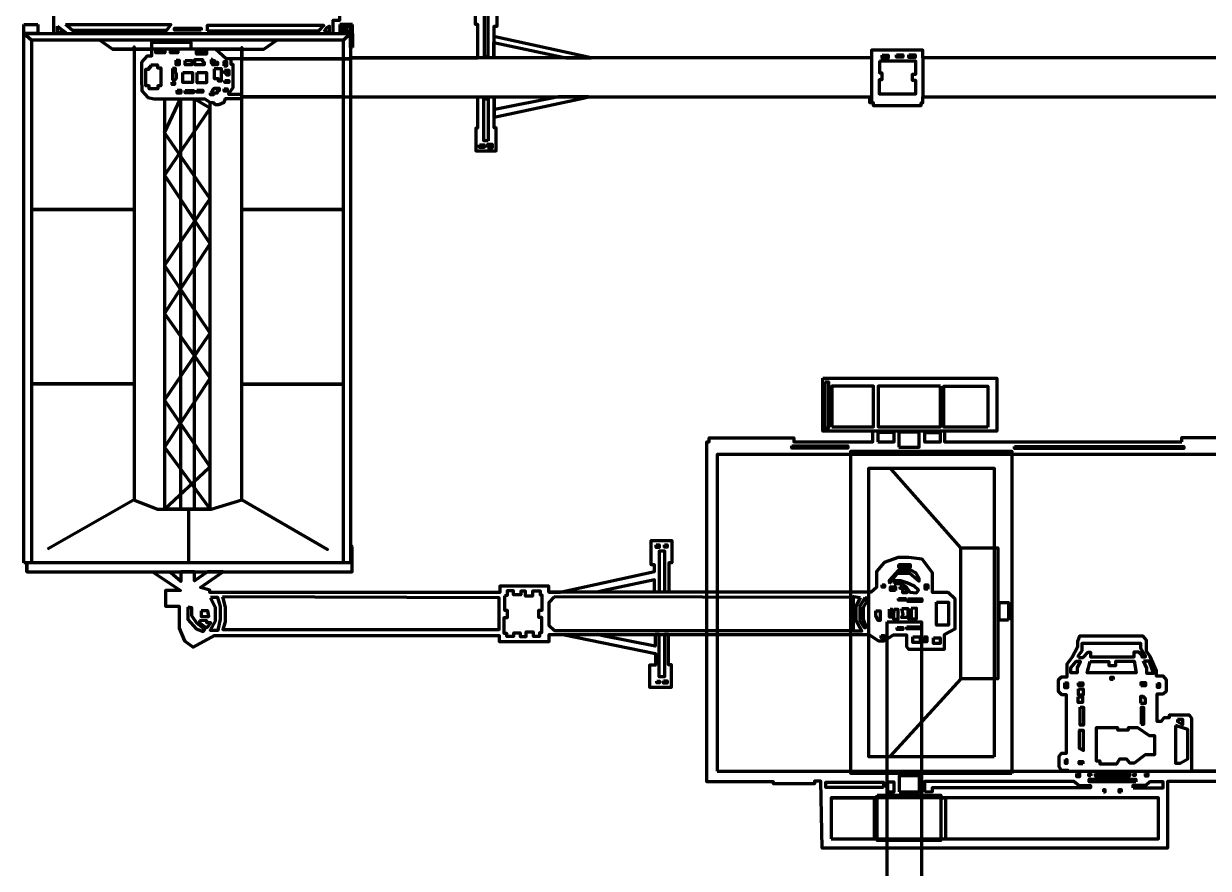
# Model space of a CAD drawing. Header units: millimetres. Extents: x 3191 to 879702, y -27549 to 222194.
# Drawn here: x 47003 to 55075, y 6031 to 11790 of the extents above; entities that cross this region are included whole.
import ezdxf

# ---------------------------------------------------------------- set-up
doc = ezdxf.new("R2010")
doc.units = ezdxf.units.MM
doc.header["$MEASUREMENT"] = 0

msp = doc.modelspace()

# ---------------------------------------------------------------- linework, layer by layer
at = {"lineweight": 211}
msp.add_lwpolyline([(47023.35764, 8051.6658), (49240.30918, 8051.6658), (49240.30918, 8114.70215), (47024.67124, 8114.70215), (47024.67124, 8051.6658), (47024.67124, 8114.70215), (47003.02166, 8114.70215)], dxfattribs=at)
at = {"layer": 'Defpoints', "lineweight": 211}
for p, q in [((47003.02166, 8114.70215), (47003.02166, 11784.4813)), ((47003.02166, 11784.4813), (47098.53605, 11784.4813)), ((47098.53605, 11723.44252), (47003.02166, 11723.44252)), ((47003.02166, 11723.44252), (49244.42583, 11723.44252)), ((47056.18039, 11678.40537), (47003.02166, 11723.44252)), ((47003.02166, 11723.44252), (47056.18039, 11678.40537)), ((47098.53605, 11784.4813), (47098.53605, 11723.44252)), ((49244.42583, 11784.38491), (49157.94987, 11784.38491)), ((49157.94987, 11784.38491), (49157.94987, 11723.44252)), ((49157.94987, 11723.44252), (49229.38675, 11723.44252)), ((49181.41853, 11678.40537), (49229.38675, 11723.44252)), ((49229.38675, 11723.44252), (49181.41853, 11678.40537)), ((49229.38675, 11626.53049), (49229.38675, 11723.44252)), ((49229.38675, 11723.44252), (49244.42583, 11723.44252)), ((49229.38675, 11723.44252), (49229.38675, 8114.70215)), ((49244.42583, 11723.44252), (49244.42583, 11784.38491)), ((49244.42583, 11723.44252), (49244.42583, 11626.53049)), ((49181.41853, 11678.40537), (47056.18039, 11678.40537)), ((47056.18039, 11678.40537), (47056.18039, 8114.70215)), ((49181.41853, 8114.70215), (49181.41853, 11678.40537)), ((49244.42583, 11626.53049), (49229.38675, 11626.53049)), ((49230.81424, 8239.21392), (49229.38675, 8239.21392)), ((49240.30918, 8224.72019), (49230.81424, 8239.21392)), ((49240.30918, 8114.70215), (49240.30918, 8224.72019)), ((49229.38675, 8114.70215), (49181.41853, 8114.70215)), ((49229.38675, 8114.70215), (49240.30918, 8114.70215))]:
    msp.add_line(p, q, dxfattribs=at)
for points in [[(47087.3434, 12087.50789), (47043.82147, 12087.50789), (47043.82147, 12002.27177), (47123.75985, 12002.27177), (47123.75985, 12016.47779), (47149.51808, 12016.47779), (47149.51808, 12003.15966), (47246.33259, 12003.15966), (47246.33259, 11868.20234), (47207.25146, 11868.20234), (47207.25146, 11723.44252), (49112.00401, 11723.44252), (49112.00401, 11814.89686), (49156.4145, 11814.89686), (49156.4145, 12929.71599), (49135.10805, 12954.57647), (49084.48015, 12954.57647), (49084.48015, 13002.52188), (49066.71596, 13023.83079), (47251.41021, 13023.83079), (47246.33259, 12003.15966)], [(49229.38675, 11556.41776), (50096.83044, 11556.41776), (50096.83044, 11785.30303), (50081.52464, 11785.30303), (50081.52464, 11922.77881), (50227.62497, 11922.77881), (50227.62497, 11770.66285), (50206.90691, 11770.66285), (50206.90691, 11556.41776)], [(47608.92923, 11616.40609), (47756.27424, 11616.40609), (47756.27424, 11631.8955), (47756.27424, 10523.18828), (47056.18039, 10523.18828), (47756.27424, 10523.18828), (47756.27424, 9334.86767), (47056.18039, 9334.86767), (47756.27424, 9334.86767), (47756.27424, 8543.75312)], [(47165.84629, 8208.64943), (47751.84743, 8543.75312), (47914.26449, 8480.10939), (48280.67709, 8480.10939), (48488.571, 8543.75312), (49073.27252, 8204.75266), (48488.571, 8543.75312), (48488.571, 9331.47024), (49181.41853, 9331.47024), (48488.571, 9331.47024), (48488.571, 10523.33672), (49181.41853, 10523.33672), (48488.571, 10523.33672), (48488.571, 11290.47026), (49181.41853, 11290.47026), (48488.571, 11290.47026), (48488.571, 11627.51254), (48488.571, 11615.75238), (48639.24999, 11615.75238), (48726.81429, 11677.06474), (48726.81429, 11678.40537)], [(48488.571, 11615.75238), (48488.571, 11550.16337), (49229.38675, 11550.16337), (48383.29395, 11550.16337), (48310.34818, 11616.40609), (48488.571, 11616.40609), (47608.92923, 11616.40609), (47523.35482, 11676.1761), (47520.16311, 11678.40537)], [(47756.27424, 11616.40609), (47875.87213, 11616.40609), (47875.87213, 11663.22522), (48140.97398, 11663.22522), (48140.97398, 11616.40609)], [(50206.90691, 11556.41776), (50206.90691, 11662.00849), (50675.73509, 11561.31195), (50698.52168, 11556.41776), (50870.52188, 11556.41776), (50214.53733, 11700.30381), (50206.90691, 11701.9775)], [(47807.4171, 11373.98512), (47807.4171, 11526.9689), (47846.89381, 11569.88433), (47875.87213, 11569.88433), (47875.87213, 11616.40609)], [(47807.4171, 11373.98512), (47807.4171, 11333.11137), (47850.00951, 11286.27687), (47892.78173, 11276.75911), (47962.68223, 11276.75911), (47962.68223, 8480.10939), (48273.74742, 8480.10939), (48273.74742, 11252.75753), (48293.42809, 11252.75753), (48307.91725, 11237.73697), (48332.60312, 11237.73697), (48368.55805, 11255.43955), (48378.75426, 11280.6524), (48488.571, 11280.6524), (48488.571, 11306.40176), (48400.75647, 11306.40176), (48400.75647, 11314.9848), (48431.34509, 11354.68146), (48431.34509, 11511.85913), (48416.31899, 11511.85913), (48416.31899, 11550.16337)], [(48167.22419, 11537.61096), (48167.22419, 11511.30156), (48236.05932, 11511.30156), (48236.05932, 11525.80544), (48224.58697, 11529.51586), (48224.58697, 11542.67043), (48167.56184, 11542.67043), (48167.22419, 11537.61096)], [(48279.92488, 11546.04358), (48279.92488, 11523.78161), (48287.68567, 11523.78161), (48287.68567, 11511.63883), (48324.80287, 11511.63883), (48324.80287, 11525.13091), (48305.90688, 11525.13091), (48305.90688, 11535.92439), (48287.01088, 11535.92439), (48287.01088, 11545.3688), (48279.92488, 11546.04358)], [(49181.41853, 11290.47026), (52765.36143, 11290.47026), (52765.36143, 11253.14758), (52790.67263, 11253.14758), (52790.67263, 11231.08286), (53117.56257, 11231.08286), (53117.56257, 11251.04618), (53130.70116, 11251.04618), (53130.70116, 11290.44746), (56918.13264, 11290.44746), (56996.41227, 11344.62893), (56996.41227, 11520.01792), (56924.881, 11556.44477), (53130.08082, 11556.44477), (53130.08082, 11608.82395), (52780.23968, 11608.82395), (52780.23968, 11556.41776), (49229.38675, 11556.41776)], [(52780.23968, 11556.41776), (52780.23968, 11253.14758)], [(53130.08082, 11556.44477), (53130.70116, 11290.44746)], [(47868.44, 11509.76516), (47915.39479, 11509.76516), (47915.39479, 11488.71694), (47937.92444, 11488.71694), (47937.92444, 11365.16468), (47917.50006, 11365.16468), (47917.50006, 11344.95827), (47856.85926, 11344.95827), (47856.85926, 11366.21687), (47834.96094, 11366.21687), (47834.96094, 11479.6663), (47857.70137, 11479.6663), (47857.70137, 11493.34746), (47868.86105, 11493.34746), (47868.44, 11509.76516)], [(48016.47278, 11484.58997), (48016.47278, 11409.48815), (48036.32827, 11409.48815), (48043.84131, 11418.07119), (48043.84131, 11447.57556), (48036.8652, 11459.91362), (48036.8652, 11484.93269), (48016.47278, 11484.93269)], [(48300.84524, 11482.63081), (48300.84524, 11417.19445), (48327.50202, 11417.19445), (48327.50202, 11399.9922), (48351.45965, 11399.9922), (48351.45965, 11481.61901), (48300.84524, 11481.61901)], [(48371.70522, 11470.82529), (48371.70522, 11454.63483), (48385.53958, 11454.63483), (48385.53958, 11442.15479), (48403.76079, 11442.15479), (48403.76079, 11470.82529), (48371.70522, 11470.82529)], [(52833.85142, 11535.67856), (52833.85142, 11454.98152), (52850.36394, 11454.98152), (52850.36394, 11406.37966), (52831.09933, 11406.37966), (52831.09933, 11311.92736), (53082.45474, 11311.92736), (53082.45474, 11402.71163), (53058.60349, 11402.71163), (53058.60349, 11446.72831), (53082.45474, 11446.72831), (53082.45474, 11533.84455), (52833.85142, 11533.84455)], [(48276.8881, 11318.02811), (48289.03574, 11325.44869), (48289.03574, 11336.57967), (48303.54488, 11350.07151), (48334.25087, 11350.07151), (48334.25087, 11332.86926), (48321.42845, 11332.86926), (48321.42845, 11317.01607), (48300.17045, 11317.01607), (48295.44645, 11304.87329), (48276.8881, 11304.87329), (48276.8881, 11318.02811)], [(47962.68223, 11276.75911), (48236.63122, 11276.75911), (48273.74742, 11252.75753)], [(47962.68223, 11276.75911), (48070.62546, 11276.75911), (48070.62546, 8480.10939), (48166.32964, 8480.10939), (48166.32964, 11276.75911)], [(48166.32964, 11276.75911), (48266.22788, 11218.64718), (48273.74742, 11214.27297), (47968.70036, 10765.99484), (47962.68223, 10757.15097), (48265.19398, 10303.36531), (48273.74742, 10290.53463), (47978.99996, 9839.54779), (47962.68223, 9814.58038), (48263.46431, 9386.85927), (48273.74742, 9372.23638), (47972.41543, 8917.06217), (47962.68223, 8902.35979), (48273.74742, 8480.10939), (47962.68223, 8480.10939), (48265.63901, 8761.81815), (48273.74742, 8769.35788), (47969.15837, 9213.04758), (47962.68223, 9222.48127), (48266.76582, 9670.12847), (48273.74742, 9680.40623), (47968.62144, 10132.24529), (47962.68223, 10141.04024), (48265.67247, 10583.35924), (48273.74742, 10595.14742), (47968.64642, 11036.25814), (47962.68223, 11044.88108), (48070.62546, 11276.75911)], [(49229.38675, 11290.47026), (50095.42842, 11290.47026), (50095.42842, 11078.57264), (50083.43012, 11078.57264), (50083.43012, 10922.65037), (50223.41243, 10922.65037), (50223.41243, 11079.71479), (50209.69995, 11079.71479), (50209.69995, 11290.47026), (50209.69995, 11151.67912), (50815.05909, 11282.53945), (50851.74697, 11290.47026), (50646.84967, 11290.47026), (50213.79961, 11204.54796), (50209.69995, 11203.73454)], [(55258.80293, 6622.1812), (54796.97827, 6622.1812), (54796.97827, 6168.91161), (52443.28381, 6168.91161), (52434.91279, 6624.03061), (52392.28713, 6624.03061), (52392.28713, 6608.05201), (52111.41309, 6608.05201), (52111.41309, 6620.22638), (51656.99121, 6620.22638), (51656.99121, 8938.39849), (51673.24661, 8938.39849), (51673.24661, 8965.89467), (52251.64944, 8965.89467), (52251.64944, 8938.39849), (52789.33098, 8938.39849), (52789.33098, 9011.47641)], [(53633.52537, 9011.47641), (53277.57305, 9011.47641), (53277.57305, 8938.44158), (54895.3194, 8939.51998)], [(54895.3194, 8939.51998), (54895.3194, 8968.85831), (55457.47586, 8968.85831)], [(53389.49363, 8216.51437), (52915.44005, 8749.63182), (52907.83656, 8758.18265)], [(47914.26449, 8480.10939), (48126.85393, 8480.10939), (48126.85393, 8114.70215)], [(50581.83783, 7914.56725), (50658.14121, 7914.56725), (51301.61381, 8055.07723), (51301.61381, 8099.97257), (51277.93256, 8099.97257), (51277.93256, 8265.67864), (51420.0191, 8265.67864), (51420.0191, 8114.66562), (51398.78804, 8114.66562), (51398.78804, 7914.56725), (51372.65658, 7914.56725), (51372.65658, 8193.02907), (51332.64366, 8193.02907), (51332.64366, 7914.56725), (51301.00879, 7914.56725), (51301.00879, 7997.50699), (50947.28593, 7922.88132), (50907.87757, 7914.56725)], [(47023.35764, 8051.6658), (47880.08748, 8051.6658), (48072.30982, 7925.44568), (47970.16596, 7925.44568), (47970.16596, 7817.71275), (48062.65852, 7817.71275), (48062.65852, 7668.97749), (48099.65434, 7582.95158), (48156.75846, 7538.73329), (48302.33267, 7618.32674), (50242.36768, 7618.32674), (50242.36768, 7577.47862), (50583.22347, 7577.47862), (50583.22347, 7624.19794), (52761.00417, 7624.19794), (52826.77731, 7582.50091), (52867.24675, 7582.50091), (52929.53221, 7622.95547), (53018.0595, 7622.95547), (53018.0595, 7542.99442), (53031.655, 7524.66329), (53278.26637, 7524.66329), (53278.26637, 7624.21974), (53349.40446, 7664.04191), (53349.40446, 7866.4954), (53303.03928, 7910.42605), (53196.49068, 7910.42605), (53196.49068, 8046.01238), (53125.94056, 8138.17013), (53033.30251, 8149.86424), (52960.90019, 8149.86424), (52866.99792, 8115.73051), (52813.56509, 8055.68106), (52813.56509, 7944.90817), (52778.41344, 7914.56725), (50581.83783, 7914.56725), (50581.83783, 7954.48599), (50247.43664, 7954.48599), (50247.43664, 7910.4219), (48270.95465, 7910.4219), (48270.95465, 7928.19644), (48207.11499, 7944.91025), (48335.30201, 8033.54414), (48361.51052, 8051.6658), (48255.24809, 8051.6658), (48167.59472, 7992.01274), (48167.59472, 8051.6658), (48073.35431, 8051.6658), (48073.35431, 7986.94787), (48005.96778, 8045.19307), (47998.47919, 8051.6658)], [(52963.85508, 8102.17972), (52963.85508, 8085.37713), (53046.3251, 8085.37713), (53046.3251, 8099.02917), (52963.85508, 8099.02917)], [(52901.87063, 7971.9568), (52957.55098, 8044.41998), (53041.07252, 8044.41998), (53104.10648, 7989.81026), (53104.10648, 8007.13829), (53082.57041, 8044.94489), (53048.95189, 8063.32328), (52963.32932, 8063.32328), (52900.29536, 7992.43538), (52901.87063, 7971.9568)], [(50279.02737, 7889.55288), (50279.02737, 7790.41335), (50296.31924, 7790.41335), (50296.31924, 7739.57256), (50273.94135, 7739.57256), (50273.94135, 7635.34947), (50293.26803, 7635.34947), (50293.26803, 7612.97942), (50342.60215, 7612.97942), (50342.60215, 7637.38269), (50385.83283, 7637.38269), (50385.83283, 7611.45399), (50427.02871, 7611.45399), (50427.02871, 7642.97559), (50473.81931, 7642.97559), (50473.81931, 7613.48773), (50520.61091, 7613.48773), (50520.61091, 7638.90812), (50532.81676, 7638.90812), (50532.81676, 7741.6063), (50512.98138, 7741.6063), (50512.98138, 7790.92165), (50535.86898, 7790.92165), (50535.86898, 7893.61983), (50524.17083, 7893.61983), (50524.17083, 7920.56565), (50481.44884, 7920.56565), (50469.24199, 7920.56565), (50469.24199, 7887.01084), (50421.94269, 7887.01084), (50421.94269, 7921.07396), (50390.41015, 7921.07396), (50390.41015, 7894.63696), (50341.07604, 7894.63696), (50341.07604, 7923.10769), (50296.31924, 7923.10769), (50296.31924, 7891.07779), (50279.02737, 7889.55288)], [(52933.38812, 7973.53207), (52985.91692, 7973.53207), (53016.38389, 7949.37803), (53042.12303, 7914.72198), (53086.77247, 7908.94579), (53100.43018, 7927.84909), (53070.48797, 7955.67913), (53020.0612, 7978.2579), (52979.08807, 7990.33518), (52933.38812, 7990.33518), (52933.38812, 7973.53207)], [(52972.78497, 7950.9533), (52972.78497, 7940.4513), (52990.11899, 7940.4513), (52990.11899, 7911.57142), (53022.68699, 7911.57142), (53022.68699, 7923.64871), (52998.52412, 7952.52858), (52972.78497, 7952.52858)], [(48276.0778, 7874.89721), (48308.50533, 7812.60012), (48308.50533, 7716.36918), (48274.05202, 7655.08506), (48327.75877, 7655.08506), (48343.46534, 7730.55081), (48343.46534, 7817.15876), (48326.23868, 7876.92316), (48276.0778, 7876.92316)], [(48358.24681, 7880.92573), (48374.96677, 7811.53834), (48374.96677, 7711.25499), (48360.27359, 7658.5814), (50243.29679, 7658.5814), (50243.29679, 7875.86346), (48358.24681, 7880.92573)], [(50616.86607, 7880.88887), (50580.24651, 7843.7754), (50580.24651, 7689.21983), (50620.42598, 7653.12246), (52638.152, 7653.12246)], [(52638.152, 7877.88421), (50616.86607, 7880.88887)], [(52703.31209, 7876.91537), (52673.89563, 7814.9542), (52673.89563, 7723.58824), (52714.86776, 7647.97504), (52657.08638, 7647.97504), (52657.08638, 7883.21647), (52703.31209, 7876.91537)], [(52735.35433, 7874.81466), (52700.15953, 7817.57983), (52700.15953, 7717.81206), (52729.57599, 7672.65452), (52741.13267, 7672.65452), (52741.13267, 7683.15601), (52724.84816, 7727.78915), (52724.84816, 7810.75382), (52745.86049, 7846.45971), (52745.86049, 7873.76482), (52735.35433, 7874.81466)], [(48122.55799, 7811.58714), (48122.55799, 7726.49892), (48178.79822, 7664.70857), (48226.42462, 7645.46207), (48238.07862, 7659.13696), (48182.85078, 7702.6943), (48149.41086, 7751.31651), (48149.41086, 7807.53577), (48122.55799, 7811.58714)], [(48212.23814, 7785.7571), (48212.23814, 7747.77085), (48264.93149, 7747.77085), (48256.82536, 7787.2763), (48212.23814, 7785.7571)], [(52810.47073, 7787.12417), (52838.31091, 7787.12417), (52838.31091, 7720.43769), (52825.17896, 7720.43769), (52808.89445, 7754.56883), (52810.47073, 7787.12417)], [(52906.07269, 7798.15161), (52919.73041, 7798.15161), (52919.73041, 7743.5419), (52902.92115, 7743.5419), (52902.92115, 7798.15161)], [(52933.91287, 7798.15161), (52960.17778, 7798.15161), (52960.17778, 7727.26371), (52931.28708, 7727.26371), (52931.28708, 7747.21737), (52931.28708, 7747.21737), (52931.28708, 7747.21737), (52933.91287, 7798.15161)], [(52986.96744, 7801.30216), (53026.88905, 7801.30216), (53026.88905, 7740.91627), (52983.81589, 7740.91627), (52996.42308, 7761.39485), (52986.96744, 7801.30216)], [(53050.52716, 7802.87744), (53050.52716, 7742.49155), (53032.66739, 7742.49155), (53032.66739, 7730.9397), (53086.77247, 7730.9397), (53086.77247, 7803.92728), (53050.52716, 7802.87744)], [(48200.58514, 7721.43405), (48200.58514, 7705.73322), (48242.13119, 7675.85076), (48255.30528, 7675.85076), (48278.61128, 7705.22648), (48251.75841, 7705.22648), (48251.75841, 7718.39513), (48200.58514, 7721.43405)], [(50583.22347, 7624.19794), (50677.34448, 7624.19794), (51307.29884, 7496.13077), (51307.29884, 7416.7019), (51267.82974, 7416.7019), (51267.82974, 7265.63177), (51416.87859, 7265.63177), (51416.87859, 7417.74032), (51397.14454, 7417.74032), (51397.14454, 7624.19794), (51370.13916, 7624.19794), (51370.13916, 7336.23515), (51332.22727, 7336.23515), (51332.22727, 7624.19794), (51305.74062, 7624.19794), (51305.74062, 7544.93055), (50949.67091, 7616.84907), (50913.28659, 7624.19794)], [(55395.82051, 6692.27627), (54962.99591, 6692.27627), (54962.99591, 7051.89383), (54946.5017, 7074.19586), (54807.78745, 7074.19586), (54807.78745, 7057.71155), (54772.38195, 7057.71155), (54753.46564, 7031.04609), (54726.30574, 7031.04609), (54726.30574, 7219.81951), (54768.01935, 7219.81951), (54789.35977, 7242.12206), (54789.35977, 7315.8168), (54768.9896, 7341.51289), (54720.97289, 7341.51289), (54720.97289, 7377.87506), (54679.22116, 7474.9523), (54653.51512, 7511.31447), (54653.51512, 7586.57305), (54630.71281, 7613.72397), (54197.84607, 7613.72397), (54183.77999, 7577.34466), (54183.77999, 7538.5578), (54146.434, 7469.71142), (54111.51312, 7423.16759), (54111.51312, 7333.474), (54071.74201, 7333.474), (54052.82671, 7313.59563), (54052.82671, 7238.44659), (54074.16713, 7215.65962), (54105.69365, 7215.65962), (54105.69365, 6814.74898), (54073.21795, 6814.74898), (54055.27289, 6793.90124), (54055.27289, 6724.08551), (54071.76308, 6700.81307), (54117.35367, 6700.81307), (54117.35367, 6692.27627)], [(54189.22722, 7468.70052), (54222.2076, 7468.70052), (54256.15923, 7505.06269), (54273.13404, 7505.06269), (54273.13404, 7472.09406), (54569.96248, 7472.09406), (54569.96248, 7506.51751), (54600.03313, 7506.51751), (54622.3438, 7484.21496), (54622.3438, 7472.579), (54647.5642, 7472.579), (54647.5642, 7478.88218), (54615.06845, 7530.75878), (54615.06845, 7563.24299), (54212.50713, 7563.24299), (54212.50713, 7514.75941), (54188.25697, 7480.82142), (54188.25697, 7468.70052)], [(54144.12627, 7366.32529), (54182.92713, 7366.32529), (54182.92713, 7398.80898), (54203.78294, 7441.47433), (54171.28718, 7441.47433), (54135.88168, 7398.80898), (54135.88168, 7366.32529), (54144.12627, 7366.32529)], [(54270.71495, 7441.95926), (54396.33337, 7441.95926), (54396.33337, 7412.86911), (54445.31932, 7412.86911), (54445.31932, 7444.38344), (54568.99826, 7444.38344), (54584.03358, 7362.93123), (54249.85915, 7362.93123), (54270.71495, 7441.95926)], [(54633.01953, 7444.86786), (54670.36552, 7444.86786), (54701.40641, 7359.05275), (54655.81582, 7359.05275), (54655.81582, 7396.3848), (54633.01953, 7444.86786)], [(53389.49363, 7323.37386), (52905.95631, 6795.31297), (52901.46016, 6790.40282)], [(54613.60756, 7156.2192), (54647.07356, 7156.2192), (54647.07356, 7186.76365), (54630.09775, 7202.27861), (54613.60756, 7202.27861), (54613.60756, 7156.2192)], [(54865.87385, 7045.0486), (54865.87385, 7031.95834), (54902.2496, 7011.11061), (54902.2496, 7044.56418), (54865.87385, 7044.56418)], [(54195.5263, 6971.4982), (54195.5263, 6849.80534), (54223.65645, 6833.32103), (54223.65645, 6971.4982), (54190.67607, 6971.4982)], [(54310.87435, 6983.95554), (54310.87435, 6763.35679), (54334.63989, 6763.35679), (54334.63989, 6743.47842), (54452.01373, 6743.47842), (54471.89928, 6776.44705), (54514.0955, 6776.44705), (54536.8908, 6749.29666), (54571.81167, 6749.29666), (54646.50365, 6806.50656), (54711.01055, 6806.50656), (54711.01055, 6934.01766), (54675.11943, 6934.01766), (54594.60696, 6989.77326), (54527.67495, 6989.77326), (54527.67495, 6972.80453), (54459.28807, 6972.80453), (54459.28807, 6989.77326), (54310.87435, 6989.77326), (54310.87435, 6983.95554)], [(54851.32315, 7005.29237), (54851.32315, 6746.87715), (54883.81891, 6746.87715), (54935.23098, 6777.42108), (54935.23098, 6976.68768), (54851.32315, 7005.29237)], [(53142.28827, 6551.00358), (53142.28827, 6624.22012), (54159.41043, 6624.22012), (54195.56945, 6596.41397), (54271.90292, 6596.41397), (54271.90292, 6580.04025), (53193.05318, 6580.04025), (53193.05318, 6551.30783), (53142.28827, 6551.00358)], [(54562.19649, 6579.9011), (54767.4063, 6579.9011), (54767.4063, 6620.72845), (54675.75957, 6620.72845), (54648.86255, 6596.33142), (54560.70249, 6596.33142), (54560.70249, 6579.9011)], [(52505.91443, 6511.65441), (52797.82942, 6511.65441), (52797.82942, 6231.34525)], [(53252.14294, 6511.65441), (53284.76813, 6511.65441), (53284.76813, 6231.34525)]]:
    msp.add_lwpolyline(points, dxfattribs=at)
for points in [[(50140.46474, 11567.12723), (50167.97063, 11567.12723), (50167.97063, 11854.93352), (50140.46474, 11854.93352)], [(47232.5247, 11773.95373), (47257.75999, 11751.88083), (47290.70661, 11730.15858), (47232.5247, 11730.15858)], [(47287.24827, 11783.414), (48005.05687, 11783.414), (47975.96617, 11743.47275), (47335.26594, 11743.47275)], [(48211.62069, 11746.36911), (48030.6283, 11746.36911), (48030.6283, 11758.84668), (48211.62069, 11758.84668)], [(48253.03785, 11740.62916), (49014.90431, 11740.62916), (49048.05971, 11778.13299), (48253.03785, 11778.13299)], [(49048.55169, 11735.41853), (49087.80663, 11735.41853), (49087.80663, 11773.95819), (49065.37538, 11760.64452)], [(49167.10069, 11771.3696), (49186.48766, 11771.3696), (49186.48766, 11734.01917), (49167.10069, 11734.01917)], [(49230.21487, 11771.4655), (49203.2634, 11771.4655), (49203.2634, 11738.23758), (49230.21487, 11738.23758)], [(47904.19515, 11608.89284), (47965.38587, 11608.89284), (47965.38587, 11590.98186), (47904.19515, 11590.98186)], [(48002.5735, 11609.23084), (48054.29774, 11609.23084), (48054.29774, 11591.31986), (48002.5735, 11591.31986)], [(48180.14851, 11604.21672), (48248.30236, 11604.21672), (48248.30236, 11581.68613), (48180.14851, 11581.68613)], [(52853.11603, 11574.19319), (52893.4798, 11574.19319), (52893.4798, 11555.85301), (52853.11603, 11555.85301)], [(52949.43806, 11576.9441), (52992.55391, 11576.9441), (52992.55391, 11561.35507), (52949.43806, 11561.35507)], [(53033.83471, 11576.9441), (53077.8681, 11576.9441), (53077.8681, 11559.52105), (53033.83471, 11559.52105)], [(48041.51977, 11541.1266), (48061.73337, 11541.1266), (48061.73337, 11508.50209), (48041.51977, 11508.50209)], [(48102.33539, 11539.3072), (48149.55989, 11539.3072), (48149.55989, 11510.33933), (48102.33539, 11510.33933)], [(48367.41127, 11503.02803), (48387.35715, 11503.02803), (48387.35715, 11529.7255), (48367.41127, 11529.7255)], [(48014.14725, 11390.63278), (48031.20219, 11390.63278), (48031.20219, 11374.63611), (48014.14725, 11374.63611)], [(48087.84623, 11456.1586), (48152.77998, 11456.1586), (48152.77998, 11388.03031), (48087.84623, 11388.03031)], [(48184.44197, 11457.23135), (48248.83879, 11457.23135), (48248.83879, 11386.95756), (48184.44197, 11386.95756)], [(48373.49633, 11403.33511), (48401.21798, 11403.33511), (48401.21798, 11388.1277), (48373.49633, 11388.1277)], [(48048.13477, 11335.45909), (48073.8935, 11335.45909), (48073.8935, 11317.22001), (48048.13477, 11317.22001)], [(48103.94518, 11334.38609), (48159.21967, 11334.38609), (48159.21967, 11318.82927), (48103.94518, 11318.82927)], [(48183.3686, 11335.45909), (48223.08006, 11335.45909), (48223.08006, 11322.04803), (48183.3686, 11322.04803)], [(48369.77776, 11345.88482), (48389.386, 11345.88482), (48389.386, 11328.98786), (48369.77776, 11328.98786)], [(50166.76141, 10991.20439), (50138.83447, 10991.20439), (50138.83447, 11277.95106), (50166.76141, 11277.95106)], [(50107.70892, 10963.65695), (50139.5612, 10963.65695), (50139.5612, 10945.41118), (50107.70892, 10945.41118)], [(50164.25606, 10945.76901), (50196.46646, 10945.76901), (50196.46646, 10965.08803), (50164.25606, 10965.08803)], [(52449.29192, 9372.43196), (53633.52537, 9372.43196), (53633.52537, 9011.47641), (52449.29192, 9011.47641)], [(52464.53594, 9347.69692), (52487.89612, 9347.69692), (52487.89612, 9033.0152), (52464.53594, 9033.0152)], [(52509.86966, 9039.9731), (52792.5648, 9039.9731), (52792.5648, 9317.81394), (52509.86966, 9317.81394)], [(53249.86632, 9317.81394), (52824.63614, 9317.81394), (52824.63614, 9039.9731), (53249.86632, 9039.9731)], [(53572.94762, 9038.78567), (53273.62283, 9038.78567), (53273.62283, 9317.81394), (53572.94762, 9317.81394)], [(52822.81805, 8938.95612), (52934.91824, 8938.95612), (52934.91824, 9003.15663), (52822.81805, 9003.15663)], [(52966.44676, 8902.77048), (53103.94494, 8902.77048), (53103.94494, 9004.32381), (52966.44676, 9004.32381)], [(53142.28225, 9002.57771), (53247.66796, 9002.57771), (53247.66796, 8936.62643), (53142.28225, 8936.62643)], [(52237.91146, 8912.6458), (52619.48453, 8912.6458), (52619.48453, 8895.24405), (52237.91146, 8895.24405)], [(53754.79624, 8907.85456), (54908.77544, 8907.85456), (54908.77544, 8893.61737), (53754.79624, 8893.61737)], [(51727.33664, 6692.27627), (55395.82051, 6692.27627), (55395.82051, 8852.19397), (51727.33664, 8852.19397)], [(53735.7204, 6676.64397), (52638.152, 6676.64397), (52638.152, 8876.11853), (53735.7204, 8876.11853)], [(53616.14821, 6790.40282), (52761.00417, 6790.40282), (52761.00417, 8758.18265), (53616.14821, 8758.18265)], [(51312.59757, 8235.78735), (51333.97111, 8235.78735), (51333.97111, 8219.11197), (51312.59757, 8219.11197)], [(51368.37826, 8236.30863), (51386.62433, 8236.30863), (51386.62433, 8220.15402), (51368.37826, 8220.15402)], [(53389.49363, 8216.51437), (53640.32713, 8216.51437), (53640.32713, 7323.37386), (53389.49363, 7323.37386)], [(52851.44286, 7964.08042), (52868.77787, 7964.08042), (52868.77787, 7947.80275), (52851.44286, 7947.80275)], [(52944.41903, 7925.7489), (52908.17473, 7925.7489), (52908.17473, 7950.42838), (52944.41903, 7950.42838)], [(53162.93939, 7935.20055), (53146.13013, 7935.20055), (53146.13013, 7964.08042), (53162.93939, 7964.08042)], [(52963.85508, 7870.08883), (53011.13031, 7870.08883), (53011.13031, 7859.06191), (52963.85508, 7859.06191)], [(53027.41481, 7867.46372), (53123.01677, 7867.46372), (53123.01677, 7850.13569), (53027.41481, 7850.13569)], [(53222.82181, 7844.88443), (53304.76706, 7844.88443), (53304.76706, 7688.93219), (53222.82181, 7688.93219)], [(53713.67462, 7722.42003), (53648.69614, 7722.42003), (53648.69614, 7843.47115), (53713.67462, 7843.47115)], [(52886.53165, 7711.37774), (53120.12087, 7711.37774), (53120.12087, 3868.24831), (52886.53165, 3868.24831)], [(52954.39944, 7673.17944), (52993.79629, 7673.17944), (52993.79629, 7659.00196), (52954.39944, 7659.00196)], [(53020.0612, 7677.38035), (53109.88482, 7677.38035), (53109.88482, 7663.20235), (53020.0612, 7663.20235)], [(52844.614, 7619.09465), (52866.67684, 7619.09465), (52866.67684, 7602.29206), (52844.614, 7602.29206)], [(53060.50757, 7609.643), (53111.4611, 7609.643), (53111.4611, 7570.78655), (53060.50757, 7570.78655)], [(53135.62397, 7609.643), (53157.16105, 7609.643), (53157.16105, 7574.98694), (53135.62397, 7574.98694)], [(53201.28573, 7603.34189), (53248.56095, 7603.34189), (53248.56095, 7564.48545), (53201.28573, 7564.48545)], [(51317.79999, 7307.15486), (51336.04605, 7307.15486), (51336.04605, 7294.64767), (51317.79999, 7294.64767)], [(51362.11229, 7308.71819), (51388.17753, 7308.71819), (51388.17753, 7292.56358), (51362.11229, 7292.56358)], [(54096.19887, 7296.08692), (54114.46701, 7296.08692), (54114.46701, 7261.65516), (54096.19887, 7261.65516)], [(54190.01787, 7295.89689), (54220.46577, 7295.89689), (54220.46577, 7276.30304), (54190.01787, 7276.30304)], [(54425.40066, 7319.25914), (54411.34562, 7319.25914), (54411.34562, 7335.14118), (54425.40066, 7335.14118)], [(54615.1437, 7276.49878), (54649.36423, 7276.49878), (54649.36423, 7295.13002), (54615.1437, 7295.13002)], [(54727.88904, 7291.77023), (54741.63806, 7291.77023), (54741.63806, 7264.58712), (54727.88904, 7264.58712)], [(54186.97267, 7199.19348), (54216.84967, 7199.19348), (54216.84967, 7162.28874), (54186.97267, 7162.28874)], [(54189.82723, 7254.61679), (54221.98786, 7254.61679), (54221.98786, 7210.48312), (54189.82723, 7210.48312)], [(54201.28257, 7128.57297), (54224.11197, 7128.57297), (54224.11197, 7006.25602), (54201.28257, 7006.25602)], [(54616.5183, 7013.25701), (54636.30251, 7013.25701), (54636.30251, 7127.66332), (54616.5183, 7127.66332)], [(54101.01097, 6772.72693), (54111.29339, 6772.72693), (54111.29339, 6745.31745), (54101.01097, 6745.31745)], [(54220.48383, 6742.86991), (54195.02161, 6742.86991), (54195.02161, 6759.51154), (54220.48383, 6759.51154)], [(52891.35343, 6620.91433), (52931.59411, 6620.91433), (52931.59411, 6550.06225), (52891.35343, 6550.06225)], [(52967.21633, 6552.85559), (53106.27574, 6552.85559), (53106.27574, 6660.6825), (52967.21633, 6660.6825)], [(54178.86353, 6678.2613), (54196.00089, 6678.2613), (54196.00089, 6655.74639), (54178.86353, 6655.74639)], [(54275.32337, 6662.10928), (54261.12385, 6662.10928), (54261.12385, 6675.81428), (54275.32337, 6675.81428)], [(54580.36931, 6620.0161), (54263.0824, 6620.0161), (54263.0824, 6639.10476), (54580.36931, 6639.10476)], [(54306.17061, 6677.77221), (54537.2811, 6677.77221), (54537.2811, 6658.68303), (54306.17061, 6658.68303)], [(54565.19051, 6677.2826), (54575.96256, 6677.2826), (54575.96256, 6663.5776), (54565.19051, 6663.5776)], [(54646.47054, 6677.77221), (54663.11826, 6677.77221), (54663.11826, 6658.19394), (54646.47054, 6658.19394)], [(52860.71589, 6581.14564), (52467.91224, 6581.14564), (52467.91224, 6618.17136), (52860.71589, 6618.17136)], [(54360.38907, 6551.50305), (54372.37318, 6551.50305), (54372.37318, 6565.94065), (54360.38907, 6565.94065)], [(54480.84622, 6550.88883), (54467.01794, 6550.88883), (54467.01794, 6569.31914), (54480.84622, 6569.31914)], [(52505.91443, 6231.34525), (54734.37073, 6231.34525), (54734.37073, 6511.65441), (52505.91443, 6511.65441)], [(52819.33038, 6529.03124), (53252.14294, 6529.03124), (53252.14294, 6221.65996), (52819.33038, 6221.65996)]]:
    msp.add_lwpolyline(points, close=True, dxfattribs=at)

doc.saveas('drawing.dxf')
